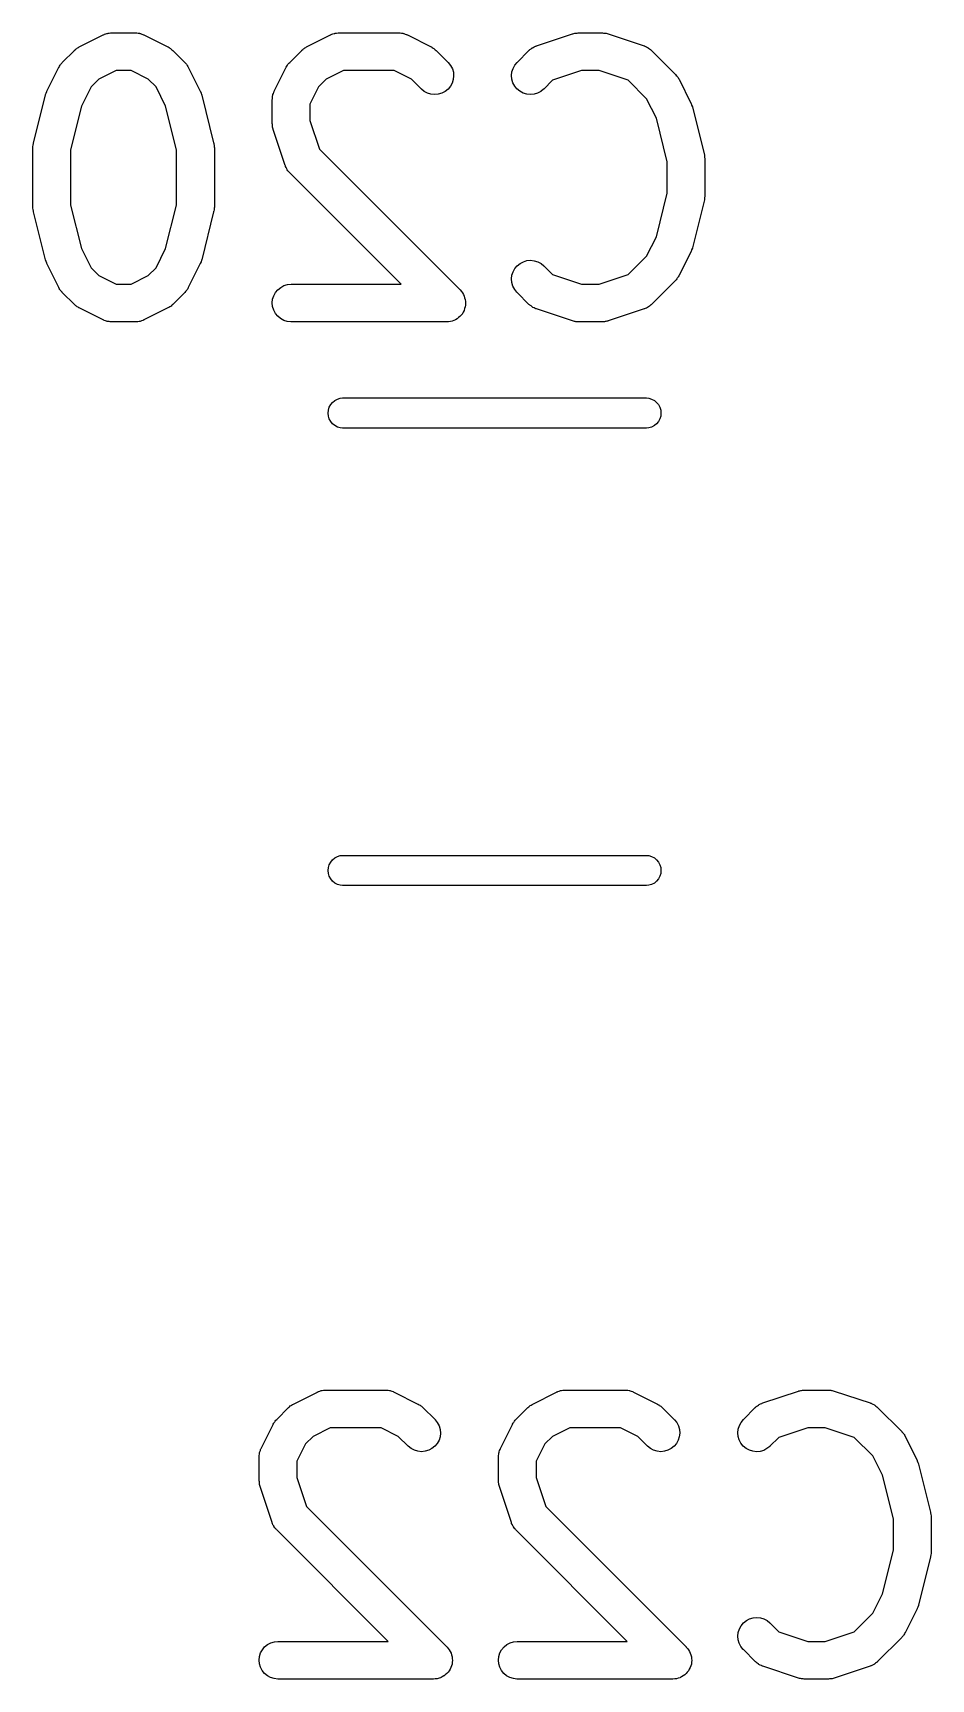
# Model space of a CAD drawing. Extents: x 60.5 to 144.3, y -114.9 to -60.3.
# Drawn here: x 126.66 to 130.24, y -86.33 to -79.78 of the extents above; entities that cross this region are included whole.
import ezdxf

# ---------------------------------------------------------------- set-up
doc = ezdxf.new("R2010")
doc.units = 0
doc.header["$MEASUREMENT"] = 0
doc.layers.add('BLACK', color=7, linetype='CONTINUOUS')

msp = doc.modelspace()

# ---------------------------------------------------------------- linework, layer by layer
at = {"layer": 'BLACK', "linetype": 'CONTINUOUS'}
for p, q in [((126.96, -79.7794), (126.962, -79.7788)), ((126.962, -79.7788), (126.967, -79.7783)), ((126.967, -79.7783), (126.972, -79.7775)), ((126.972, -79.7775), (126.974, -79.7776)), ((126.974, -79.7776), (126.976, -79.7774)), ((126.976, -79.7774), (127.071, -79.7774)), ((127.071, -79.7774), (127.072, -79.7774)), ((127.072, -79.7774), (127.075, -79.7776)), ((127.075, -79.7776), (127.077, -79.7776)), ((127.077, -79.7776), (127.082, -79.7784)), ((127.082, -79.7784), (127.087, -79.779)), ((127.864, -79.7794), (127.866, -79.7788)), ((127.866, -79.7788), (127.871, -79.7783)), ((127.871, -79.7783), (127.877, -79.7775)), ((127.877, -79.7775), (127.879, -79.7776)), ((127.879, -79.7776), (127.881, -79.7774)), ((127.881, -79.7774), (128.119, -79.7774)), ((128.119, -79.7774), (128.12, -79.7774)), ((128.12, -79.7774), (128.122, -79.7776)), ((128.122, -79.7776), (128.124, -79.7776)), ((128.124, -79.7776), (128.13, -79.7784)), ((128.13, -79.7784), (128.135, -79.779)), ((128.815, -79.78), (128.819, -79.7788)), ((128.819, -79.7788), (128.822, -79.7785)), ((128.822, -79.7785), (128.825, -79.7779)), ((128.825, -79.7779), (128.829, -79.7778)), ((128.829, -79.7778), (128.833, -79.7774)), ((128.833, -79.7774), (128.929, -79.7774)), ((128.929, -79.7774), (128.93, -79.7774)), ((128.93, -79.7774), (128.934, -79.7779)), ((128.934, -79.7779), (128.938, -79.778)), ((128.938, -79.778), (128.941, -79.7787)), ((128.941, -79.7787), (128.944, -79.779)), ((126.829, -79.8462), (126.832, -79.8436)), ((126.832, -79.8436), (126.835, -79.8407)), ((126.835, -79.8407), (126.838, -79.839)), ((126.838, -79.839), (126.84, -79.8371)), ((126.84, -79.8371), (126.844, -79.8352)), ((126.844, -79.8352), (126.847, -79.8329)), ((126.847, -79.8329), (126.943, -79.7853)), ((126.943, -79.7853), (126.944, -79.7848)), ((126.944, -79.7848), (126.946, -79.7841)), ((126.946, -79.7841), (126.948, -79.783)), ((126.948, -79.783), (126.953, -79.7816)), ((126.953, -79.7816), (126.957, -79.7798)), ((126.957, -79.7798), (126.96, -79.7794)), ((127.087, -79.779), (127.089, -79.7797)), ((127.089, -79.7797), (127.091, -79.7801)), ((127.091, -79.7801), (127.096, -79.7819)), ((127.096, -79.7819), (127.101, -79.7834)), ((127.101, -79.7834), (127.103, -79.7845)), ((127.103, -79.7845), (127.105, -79.7853)), ((127.105, -79.7853), (127.2, -79.8329)), ((127.2, -79.8329), (127.201, -79.8334)), ((127.201, -79.8334), (127.205, -79.8357)), ((127.205, -79.8357), (127.208, -79.8377)), ((127.208, -79.8377), (127.211, -79.8397)), ((127.211, -79.8397), (127.213, -79.8414)), ((127.213, -79.8414), (127.216, -79.8443)), ((127.216, -79.8443), (127.22, -79.847)), ((127.733, -79.8462), (127.737, -79.8436)), ((127.737, -79.8436), (127.74, -79.8407)), ((127.74, -79.8407), (127.742, -79.839)), ((127.742, -79.839), (127.745, -79.8371)), ((127.745, -79.8371), (127.749, -79.8352)), ((127.749, -79.8352), (127.752, -79.8329)), ((127.752, -79.8329), (127.847, -79.7853)), ((127.847, -79.7853), (127.848, -79.7848)), ((127.848, -79.7848), (127.85, -79.7841)), ((127.85, -79.7841), (127.852, -79.783)), ((127.852, -79.783), (127.857, -79.7816)), ((127.857, -79.7816), (127.862, -79.7798)), ((127.862, -79.7798), (127.864, -79.7794)), ((128.135, -79.779), (128.137, -79.7797)), ((128.137, -79.7797), (128.139, -79.7801)), ((128.139, -79.7801), (128.144, -79.7819)), ((128.144, -79.7819), (128.149, -79.7834)), ((128.149, -79.7834), (128.151, -79.7845)), ((128.151, -79.7845), (128.153, -79.7853)), ((128.153, -79.7853), (128.248, -79.8329)), ((128.248, -79.8329), (128.249, -79.8334)), ((128.249, -79.8334), (128.252, -79.8357)), ((128.252, -79.8357), (128.256, -79.8377)), ((128.256, -79.8377), (128.258, -79.8397)), ((128.258, -79.8397), (128.261, -79.8414)), ((128.261, -79.8414), (128.264, -79.8443)), ((128.264, -79.8443), (128.267, -79.847)), ((128.64, -79.8449), (128.641, -79.8433)), ((128.641, -79.8433), (128.646, -79.8403)), ((128.646, -79.8403), (128.65, -79.8371)), ((128.65, -79.8371), (128.652, -79.8361)), ((128.652, -79.8361), (128.653, -79.8348)), ((128.653, -79.8348), (128.658, -79.8327)), ((128.658, -79.8327), (128.663, -79.8304)), ((128.663, -79.8304), (128.665, -79.8297)), ((128.665, -79.8297), (128.667, -79.8288)), ((128.667, -79.8288), (128.81, -79.7812)), ((128.81, -79.7812), (128.811, -79.7809)), ((128.811, -79.7809), (128.815, -79.78)), ((128.944, -79.779), (128.948, -79.7803)), ((128.948, -79.7803), (128.952, -79.7812)), ((128.952, -79.7812), (129.095, -79.8288)), ((129.095, -79.8288), (129.096, -79.8292)), ((129.096, -79.8292), (129.098, -79.8301)), ((129.098, -79.8301), (129.1, -79.8308)), ((129.1, -79.8308), (129.105, -79.8332)), ((129.105, -79.8332), (129.109, -79.8353)), ((129.109, -79.8353), (129.111, -79.8366)), ((129.111, -79.8366), (129.113, -79.8377)), ((129.113, -79.8377), (129.117, -79.8409)), ((129.117, -79.8409), (129.121, -79.8439)), ((129.121, -79.8439), (129.123, -79.8456)), ((126.767, -79.9131), (126.769, -79.9096)), ((126.769, -79.9096), (126.771, -79.9059)), ((126.771, -79.9059), (126.773, -79.9035)), ((126.773, -79.9035), (126.775, -79.9009)), ((126.775, -79.9009), (126.778, -79.8978)), ((126.778, -79.8978), (126.78, -79.8946)), ((126.78, -79.8946), (126.828, -79.847)), ((126.828, -79.847), (126.829, -79.8462)), ((127.22, -79.847), (127.267, -79.8946)), ((127.267, -79.8946), (127.268, -79.8953)), ((127.268, -79.8953), (127.271, -79.8986)), ((127.271, -79.8986), (127.274, -79.9017)), ((127.274, -79.9017), (127.275, -79.9043)), ((127.275, -79.9043), (127.277, -79.9068)), ((127.277, -79.9068), (127.279, -79.9105)), ((127.671, -79.9131), (127.674, -79.9096)), ((127.674, -79.9096), (127.676, -79.9059)), ((127.676, -79.9059), (127.678, -79.9035)), ((127.678, -79.9035), (127.679, -79.9009)), ((127.679, -79.9009), (127.682, -79.8978)), ((127.682, -79.8978), (127.685, -79.8946)), ((127.685, -79.8946), (127.733, -79.847)), ((127.733, -79.847), (127.733, -79.8462)), ((128.267, -79.847), (128.315, -79.8946)), ((128.315, -79.8946), (128.316, -79.8953)), ((128.316, -79.8953), (128.325, -79.9068)), ((128.325, -79.9068), (128.332, -79.9198)), ((128.574, -79.9188), (128.581, -79.9059)), ((128.581, -79.9059), (128.59, -79.8946)), ((128.59, -79.8946), (128.637, -79.847)), ((128.637, -79.847), (128.638, -79.8462)), ((128.638, -79.8462), (128.64, -79.8449)), ((129.123, -79.8456), (129.124, -79.847)), ((129.124, -79.847), (129.22, -79.9422)), ((126.719, -80.0093), (126.766, -79.9141)), ((126.766, -79.9141), (126.767, -79.9131)), ((126.925, -79.9616), (126.895, -79.992)), ((126.994, -79.9274), (126.925, -79.9616)), ((127.054, -79.9274), (126.994, -79.9274)), ((127.122, -79.9616), (127.054, -79.9274)), ((127.153, -79.992), (127.122, -79.9616)), ((127.279, -79.9105), (127.281, -79.9141)), ((127.281, -79.9141), (127.329, -80.0093)), ((127.623, -80.0093), (127.671, -79.9141)), ((127.671, -79.9141), (127.671, -79.9131)), ((127.83, -79.9616), (127.8, -79.992)), ((127.899, -79.9274), (127.83, -79.9616)), ((128.101, -79.9274), (127.899, -79.9274)), ((128.17, -79.9616), (128.101, -79.9274)), ((128.209, -80.0007), (128.17, -79.9616)), ((128.335, -79.963), (128.331, -79.9769)), ((128.332, -79.9198), (128.336, -79.9338)), ((128.337, -79.9484), (128.335, -79.963)), ((128.336, -79.9338), (128.337, -79.9484)), ((128.568, -79.9474), (128.569, -79.9328)), ((128.569, -79.9619), (128.568, -79.9474)), ((128.569, -79.9328), (128.574, -79.9188)), ((128.573, -79.976), (128.569, -79.9619)), ((128.731, -79.9656), (128.696, -80.0007)), ((128.846, -79.9274), (128.731, -79.9656)), ((128.916, -79.9274), (128.846, -79.9274)), ((129.031, -79.9656), (128.916, -79.9274)), ((129.105, -80.0397), (129.031, -79.9656)), ((129.22, -79.9422), (129.22, -79.9429)), ((129.22, -79.9429), (129.223, -79.9462)), ((129.223, -79.9462), (129.226, -79.9493)), ((129.226, -79.9493), (129.228, -79.952)), ((129.228, -79.952), (129.23, -79.9544)), ((129.23, -79.9544), (129.232, -79.9581)), ((129.232, -79.9581), (129.234, -79.9617)), ((129.234, -79.9617), (129.281, -80.0569)), ((126.665, -80.2151), (126.713, -80.0247)), ((126.713, -80.023), (126.716, -80.0165)), ((126.713, -80.0233), (126.713, -80.023)), ((126.713, -80.0237), (126.713, -80.0233)), ((126.713, -80.0247), (126.713, -80.0237)), ((126.716, -80.0165), (126.718, -80.0099)), ((126.718, -80.0099), (126.719, -80.0096)), ((126.719, -80.0096), (126.719, -80.0093)), ((126.895, -79.992), (126.856, -80.069)), ((127.191, -80.069), (127.153, -79.992)), ((127.329, -80.0093), (127.329, -80.0103)), ((127.329, -80.0103), (127.33, -80.0106)), ((127.33, -80.0106), (127.33, -80.0109)), ((127.33, -80.0109), (127.332, -80.0175)), ((127.332, -80.0175), (127.334, -80.024)), ((127.334, -80.024), (127.335, -80.0243)), ((127.335, -80.0243), (127.335, -80.0247)), ((127.335, -80.0247), (127.382, -80.2151)), ((127.615, -80.0418), (127.616, -80.0396)), ((127.616, -80.0374), (127.617, -80.0324)), ((127.616, -80.0396), (127.616, -80.0374)), ((127.617, -80.0273), (127.618, -80.0252)), ((127.617, -80.0324), (127.617, -80.0273)), ((127.618, -80.023), (127.62, -80.0182)), ((127.618, -80.0252), (127.618, -80.023)), ((127.62, -80.0182), (127.622, -80.0133)), ((127.622, -80.0133), (127.623, -80.0114)), ((127.623, -80.0114), (127.623, -80.0093)), ((127.8, -79.992), (127.765, -80.0606)), ((128.22, -80.0099), (128.209, -80.0007)), ((128.233, -80.0169), (128.22, -80.0099)), ((128.247, -80.0211), (128.233, -80.0169)), ((128.262, -80.0226), (128.247, -80.0211)), ((128.276, -80.0212), (128.262, -80.0226)), ((128.29, -80.0171), (128.276, -80.0212)), ((128.303, -80.0102), (128.29, -80.0171)), ((128.315, -80.001), (128.303, -80.0102)), ((128.324, -79.9898), (128.315, -80.001)), ((128.331, -79.9769), (128.324, -79.9898)), ((128.58, -79.9889), (128.573, -79.976)), ((128.589, -80.0003), (128.58, -79.9889)), ((128.601, -80.0097), (128.589, -80.0003)), ((128.614, -80.0167), (128.601, -80.0097)), ((128.628, -80.021), (128.614, -80.0167)), ((128.642, -80.0226), (128.628, -80.021)), ((128.657, -80.0213), (128.642, -80.0226)), ((128.671, -80.0173), (128.657, -80.0213)), ((128.684, -80.0105), (128.671, -80.0173)), ((128.695, -80.0014), (128.684, -80.0105)), ((128.696, -80.0007), (128.695, -80.0014)), ((129.144, -80.1167), (129.105, -80.0397)), ((126.856, -80.069), (126.813, -80.2426)), ((127.235, -80.2426), (127.191, -80.069)), ((127.615, -80.0429), (127.615, -80.0418)), ((127.615, -80.1381), (127.615, -80.0429)), ((127.765, -80.0606), (127.765, -80.1259)), ((129.281, -80.0569), (129.282, -80.0579)), ((129.282, -80.0579), (129.282, -80.0582)), ((129.282, -80.0582), (129.282, -80.0585)), ((129.282, -80.0585), (129.284, -80.0651)), ((129.284, -80.0651), (129.287, -80.0716)), ((129.287, -80.0716), (129.287, -80.072)), ((129.287, -80.072), (129.287, -80.0723)), ((129.287, -80.0723), (129.335, -80.2628)), ((127.616, -80.1423), (127.615, -80.1381)), ((127.616, -80.1465), (127.616, -80.1423)), ((127.617, -80.1495), (127.616, -80.1465)), ((127.617, -80.1527), (127.617, -80.1495)), ((127.618, -80.1567), (127.617, -80.1527)), ((127.619, -80.1608), (127.618, -80.1567)), ((127.619, -80.1618), (127.619, -80.1608)), ((127.667, -80.3047), (127.619, -80.1618)), ((127.765, -80.1259), (127.804, -80.2404)), ((129.187, -80.2902), (129.144, -80.1167)), ((126.663, -80.2296), (126.664, -80.2237)), ((126.663, -80.231), (126.663, -80.2296)), ((126.663, -80.2323), (126.663, -80.231)), ((126.663, -80.2333), (126.663, -80.2323)), ((126.663, -80.4714), (126.663, -80.2333)), ((126.664, -80.2237), (126.665, -80.2177)), ((126.665, -80.2165), (126.665, -80.2151)), ((126.665, -80.2177), (126.665, -80.2165)), ((127.382, -80.2151), (127.383, -80.2162)), ((127.383, -80.2162), (127.383, -80.2175)), ((127.383, -80.2175), (127.383, -80.2188)), ((127.383, -80.2188), (127.384, -80.2247)), ((127.384, -80.2247), (127.384, -80.2307)), ((127.384, -80.2307), (127.384, -80.232)), ((127.384, -80.232), (127.385, -80.2333)), ((127.385, -80.2333), (127.385, -80.4714)), ((126.813, -80.2426), (126.813, -80.4622)), ((127.235, -80.4622), (127.235, -80.2426)), ((127.804, -80.2404), (128.363, -80.7993)), ((129.187, -80.4146), (129.187, -80.2902)), ((129.335, -80.2628), (129.335, -80.2638)), ((129.335, -80.2638), (129.335, -80.2651)), ((129.335, -80.2651), (129.335, -80.2664)), ((129.335, -80.2664), (129.336, -80.2724)), ((129.336, -80.2724), (129.337, -80.2783)), ((129.337, -80.2783), (129.337, -80.2796)), ((129.337, -80.2796), (129.337, -80.281)), ((129.337, -80.281), (129.337, -80.4238)), ((127.668, -80.3067), (127.667, -80.3047)), ((127.668, -80.3088), (127.668, -80.3067)), ((127.671, -80.3134), (127.668, -80.3088)), ((127.673, -80.318), (127.671, -80.3134)), ((127.674, -80.3198), (127.673, -80.318)), ((127.675, -80.3218), (127.674, -80.3198)), ((127.678, -80.3258), (127.675, -80.3218)), ((127.681, -80.33), (127.678, -80.3258)), ((127.683, -80.3315), (127.681, -80.33)), ((127.684, -80.3332), (127.683, -80.3315)), ((127.685, -80.334), (127.684, -80.3332)), ((128.128, -80.7774), (127.685, -80.334)), ((129.144, -80.5881), (129.187, -80.4146)), ((129.336, -80.4335), (129.335, -80.4394)), ((129.337, -80.4275), (129.336, -80.4335)), ((129.337, -80.4238), (129.337, -80.4249)), ((129.337, -80.4249), (129.337, -80.4262)), ((129.337, -80.4262), (129.337, -80.4275)), ((126.663, -80.4728), (126.663, -80.4714)), ((126.663, -80.4741), (126.663, -80.4728)), ((126.664, -80.48), (126.663, -80.4741)), ((126.665, -80.486), (126.664, -80.48)), ((126.665, -80.4873), (126.665, -80.486)), ((126.665, -80.4886), (126.665, -80.4873)), ((126.665, -80.4896), (126.665, -80.4886)), ((126.713, -80.6801), (126.665, -80.4896)), ((126.813, -80.4622), (126.856, -80.6357)), ((127.191, -80.6357), (127.235, -80.4622)), ((127.382, -80.4896), (127.335, -80.6801)), ((127.383, -80.487), (127.382, -80.4883)), ((127.382, -80.4883), (127.382, -80.4896)), ((127.384, -80.4811), (127.383, -80.487)), ((127.385, -80.4725), (127.384, -80.4738)), ((127.384, -80.4738), (127.384, -80.4751)), ((127.384, -80.4751), (127.384, -80.4811)), ((127.385, -80.4714), (127.385, -80.4725)), ((129.335, -80.442), (129.287, -80.6325)), ((129.335, -80.4394), (129.335, -80.4407)), ((129.335, -80.4407), (129.335, -80.442)), ((129.105, -80.6651), (129.144, -80.5881)), ((126.713, -80.6804), (126.713, -80.6801)), ((126.713, -80.6808), (126.713, -80.6804)), ((126.716, -80.6873), (126.713, -80.6808)), ((126.718, -80.6939), (126.716, -80.6873)), ((126.718, -80.6942), (126.718, -80.6939)), ((126.718, -80.6945), (126.718, -80.6942)), ((126.719, -80.6954), (126.718, -80.6945)), ((126.766, -80.7907), (126.719, -80.6954)), ((126.856, -80.6357), (126.895, -80.7127)), ((127.153, -80.7127), (127.191, -80.6357)), ((127.329, -80.6954), (127.281, -80.7907)), ((127.332, -80.6883), (127.329, -80.6948)), ((127.329, -80.6948), (127.329, -80.6951)), ((127.329, -80.6951), (127.329, -80.6954)), ((127.334, -80.6818), (127.332, -80.6883)), ((127.335, -80.6801), (127.334, -80.6811)), ((127.334, -80.6811), (127.334, -80.6814)), ((127.334, -80.6814), (127.334, -80.6818)), ((128.59, -80.7037), (128.602, -80.6945)), ((128.602, -80.6945), (128.615, -80.6877)), ((128.615, -80.6877), (128.629, -80.6835)), ((128.629, -80.6835), (128.643, -80.6821)), ((128.643, -80.6821), (128.658, -80.6836)), ((128.658, -80.6836), (128.672, -80.6879)), ((128.672, -80.6879), (128.685, -80.6948)), ((128.685, -80.6948), (128.696, -80.7041)), ((129.031, -80.7392), (129.105, -80.6651)), ((129.281, -80.6478), (129.234, -80.7431)), ((129.282, -80.6472), (129.281, -80.6475)), ((129.281, -80.6475), (129.281, -80.6478)), ((129.284, -80.6407), (129.282, -80.6472)), ((129.287, -80.6342), (129.284, -80.6407)), ((129.287, -80.6325), (129.287, -80.6335)), ((129.287, -80.6335), (129.287, -80.6338)), ((129.287, -80.6338), (129.287, -80.6342)), ((126.895, -80.7127), (126.925, -80.7431)), ((126.925, -80.7431), (126.994, -80.7774)), ((127.054, -80.7774), (127.122, -80.7431)), ((127.122, -80.7431), (127.153, -80.7127)), ((128.568, -80.7564), (128.569, -80.7418)), ((128.569, -80.7709), (128.568, -80.7564)), ((128.569, -80.7418), (128.574, -80.7278)), ((128.574, -80.7278), (128.581, -80.715)), ((128.581, -80.715), (128.59, -80.7037)), ((128.696, -80.7041), (128.731, -80.7392)), ((128.731, -80.7392), (128.846, -80.7774)), ((128.916, -80.7774), (129.031, -80.7392)), ((129.222, -80.7593), (129.22, -80.7626)), ((129.225, -80.7563), (129.222, -80.7593)), ((129.227, -80.7537), (129.225, -80.7563)), ((129.229, -80.7512), (129.227, -80.7537)), ((129.231, -80.7475), (129.229, -80.7512)), ((129.233, -80.744), (129.231, -80.7475)), ((129.234, -80.7431), (129.233, -80.744)), ((126.768, -80.7943), (126.766, -80.7907)), ((126.77, -80.798), (126.768, -80.7943)), ((126.772, -80.8004), (126.77, -80.798)), ((126.774, -80.8031), (126.772, -80.8004)), ((126.777, -80.8061), (126.774, -80.8031)), ((126.78, -80.8094), (126.777, -80.8061)), ((126.78, -80.8102), (126.78, -80.8094)), ((126.828, -80.8578), (126.78, -80.8102)), ((126.994, -80.7774), (127.054, -80.7774)), ((127.267, -80.8102), (127.22, -80.8578)), ((127.27, -80.8069), (127.267, -80.8102)), ((127.273, -80.8039), (127.27, -80.8069)), ((127.275, -80.8013), (127.273, -80.8039)), ((127.277, -80.7989), (127.275, -80.8013)), ((127.279, -80.7952), (127.277, -80.7989)), ((127.281, -80.7916), (127.279, -80.7952)), ((127.281, -80.7907), (127.281, -80.7916)), ((127.617, -80.8373), (127.621, -80.8233)), ((127.621, -80.8233), (127.628, -80.8104)), ((127.628, -80.8104), (127.638, -80.7992)), ((127.638, -80.7992), (127.649, -80.7899)), ((127.649, -80.7899), (127.662, -80.783)), ((127.662, -80.783), (127.676, -80.7788)), ((127.676, -80.7788), (127.69, -80.7774)), ((127.69, -80.7774), (128.128, -80.7774)), ((128.363, -80.7993), (128.363, -80.7999)), ((128.363, -80.7999), (128.363, -80.7999)), ((128.363, -80.7999), (128.363, -80.7999)), ((128.363, -80.7999), (128.363, -80.8001)), ((128.363, -80.8001), (128.368, -80.8058)), ((128.368, -80.8058), (128.372, -80.8113)), ((128.372, -80.8113), (128.372, -80.8114)), ((128.372, -80.8114), (128.372, -80.8115)), ((128.372, -80.8115), (128.376, -80.8179)), ((128.376, -80.8179), (128.379, -80.8243)), ((128.379, -80.8243), (128.379, -80.8244)), ((128.379, -80.8244), (128.379, -80.8245)), ((128.379, -80.8245), (128.381, -80.8314)), ((128.573, -80.785), (128.569, -80.7709)), ((128.58, -80.798), (128.573, -80.785)), ((128.589, -80.8094), (128.58, -80.798)), ((128.59, -80.8102), (128.589, -80.8094)), ((128.637, -80.8578), (128.59, -80.8102)), ((128.846, -80.7774), (128.916, -80.7774)), ((129.22, -80.7626), (129.124, -80.8578)), ((126.831, -80.8605), (126.828, -80.8578)), ((126.834, -80.8634), (126.831, -80.8605)), ((126.837, -80.8651), (126.834, -80.8634)), ((126.839, -80.8671), (126.837, -80.8651)), ((126.843, -80.8691), (126.839, -80.8671)), ((126.846, -80.8714), (126.843, -80.8691)), ((126.847, -80.8718), (126.846, -80.8714)), ((126.943, -80.9195), (126.847, -80.8718)), ((127.2, -80.8718), (127.105, -80.9195)), ((127.204, -80.8696), (127.2, -80.8718)), ((127.208, -80.8677), (127.204, -80.8696)), ((127.21, -80.8657), (127.208, -80.8677)), ((127.213, -80.8641), (127.21, -80.8657)), ((127.216, -80.8612), (127.213, -80.8641)), ((127.219, -80.8585), (127.216, -80.8612)), ((127.22, -80.8578), (127.219, -80.8585)), ((127.615, -80.8519), (127.617, -80.8373)), ((127.617, -80.8664), (127.615, -80.8519)), ((127.621, -80.8805), (127.617, -80.8664)), ((127.628, -80.8934), (127.621, -80.8805)), ((128.375, -80.888), (128.372, -80.8943)), ((128.379, -80.8817), (128.375, -80.888)), ((128.381, -80.8744), (128.379, -80.8814)), ((128.379, -80.8814), (128.379, -80.8816)), ((128.379, -80.8816), (128.379, -80.8817)), ((128.381, -80.8314), (128.383, -80.8383)), ((128.383, -80.8677), (128.381, -80.8744)), ((128.383, -80.8383), (128.383, -80.8385)), ((128.383, -80.8385), (128.383, -80.8386)), ((128.383, -80.8386), (128.384, -80.8459)), ((128.384, -80.8602), (128.383, -80.8675)), ((128.383, -80.8675), (128.383, -80.8676)), ((128.383, -80.8676), (128.383, -80.8677)), ((128.384, -80.8459), (128.385, -80.8529)), ((128.385, -80.8532), (128.384, -80.8602)), ((128.385, -80.8529), (128.385, -80.853)), ((128.385, -80.853), (128.385, -80.8532)), ((128.639, -80.8592), (128.637, -80.8578)), ((128.641, -80.8608), (128.639, -80.8592)), ((128.645, -80.8638), (128.641, -80.8608)), ((128.649, -80.8671), (128.645, -80.8638)), ((128.651, -80.8681), (128.649, -80.8671)), ((128.652, -80.8694), (128.651, -80.8681)), ((128.657, -80.8716), (128.652, -80.8694)), ((128.662, -80.874), (128.657, -80.8716)), ((128.664, -80.8746), (128.662, -80.874)), ((128.666, -80.8756), (128.664, -80.8746)), ((128.667, -80.8759), (128.666, -80.8756)), ((128.81, -80.9235), (128.667, -80.8759)), ((129.095, -80.8759), (128.952, -80.9235)), ((129.097, -80.875), (129.095, -80.8759)), ((129.099, -80.8744), (129.097, -80.875)), ((129.104, -80.872), (129.099, -80.8744)), ((129.109, -80.87), (129.104, -80.872)), ((129.11, -80.8687), (129.109, -80.87)), ((129.112, -80.8677), (129.11, -80.8687)), ((129.116, -80.8645), (129.112, -80.8677)), ((129.12, -80.8615), (129.116, -80.8645)), ((129.122, -80.8599), (129.12, -80.8615)), ((129.124, -80.8585), (129.122, -80.8599)), ((129.124, -80.8578), (129.124, -80.8585)), ((126.945, -80.9203), (126.943, -80.9195)), ((126.947, -80.9213), (126.945, -80.9203)), ((126.952, -80.9229), (126.947, -80.9213)), ((126.956, -80.9247), (126.952, -80.9229)), ((126.958, -80.9251), (126.956, -80.9247)), ((126.961, -80.9257), (126.958, -80.9251)), ((126.966, -80.9263), (126.961, -80.9257)), ((126.971, -80.9272), (126.966, -80.9263)), ((126.973, -80.9271), (126.971, -80.9272)), ((126.975, -80.9274), (126.973, -80.9271)), ((126.976, -80.9274), (126.975, -80.9274)), ((127.071, -80.9274), (126.976, -80.9274)), ((127.074, -80.9272), (127.071, -80.9274)), ((127.076, -80.9273), (127.074, -80.9272)), ((127.081, -80.9265), (127.076, -80.9273)), ((127.086, -80.926), (127.081, -80.9265)), ((127.088, -80.9253), (127.086, -80.926)), ((127.09, -80.925), (127.088, -80.9253)), ((127.095, -80.9232), (127.09, -80.925)), ((127.1, -80.9217), (127.095, -80.9232)), ((127.102, -80.9207), (127.1, -80.9217)), ((127.104, -80.9199), (127.102, -80.9207)), ((127.105, -80.9195), (127.104, -80.9199)), ((127.637, -80.9049), (127.628, -80.8934)), ((127.648, -80.9143), (127.637, -80.9049)), ((127.661, -80.9213), (127.648, -80.9143)), ((127.675, -80.9257), (127.661, -80.9213)), ((127.689, -80.9274), (127.675, -80.9257)), ((127.69, -80.9274), (127.689, -80.9274)), ((128.31, -80.9274), (127.69, -80.9274)), ((128.317, -80.9267), (128.31, -80.9274)), ((128.324, -80.926), (128.317, -80.9267)), ((128.331, -80.9239), (128.324, -80.926)), ((128.324, -80.926), (128.324, -80.926)), ((128.324, -80.926), (128.324, -80.926)), ((128.338, -80.9218), (128.331, -80.9239)), ((128.344, -80.9184), (128.338, -80.9217)), ((128.338, -80.9217), (128.338, -80.9218)), ((128.338, -80.9218), (128.338, -80.9218)), ((128.351, -80.915), (128.344, -80.9184)), ((128.357, -80.9102), (128.351, -80.9148)), ((128.351, -80.9148), (128.351, -80.9149)), ((128.351, -80.9149), (128.351, -80.915)), ((128.362, -80.9058), (128.357, -80.9102)), ((128.367, -80.9), (128.362, -80.9056)), ((128.362, -80.9056), (128.362, -80.9057)), ((128.362, -80.9057), (128.362, -80.9058)), ((128.372, -80.8945), (128.367, -80.9)), ((128.372, -80.8943), (128.372, -80.8944)), ((128.372, -80.8944), (128.372, -80.8945)), ((128.814, -80.9245), (128.81, -80.9235)), ((128.818, -80.9257), (128.814, -80.9245)), ((128.821, -80.9261), (128.818, -80.9257)), ((128.824, -80.9268), (128.821, -80.9261)), ((128.828, -80.9269), (128.824, -80.9268)), ((128.832, -80.9274), (128.828, -80.9269)), ((128.833, -80.9274), (128.832, -80.9274)), ((128.929, -80.9274), (128.833, -80.9274)), ((128.933, -80.927), (128.929, -80.9274)), ((128.937, -80.9269), (128.933, -80.927)), ((128.94, -80.9263), (128.937, -80.9269)), ((128.943, -80.926), (128.94, -80.9263)), ((128.947, -80.9247), (128.943, -80.926)), ((128.951, -80.9239), (128.947, -80.9247)), ((128.952, -80.9235), (128.951, -80.9239)), ((127.838, -81.29), (127.839, -81.2782)), ((127.839, -81.2782), (127.842, -81.2669)), ((127.842, -81.2669), (127.848, -81.2565)), ((127.848, -81.2565), (127.855, -81.2474)), ((127.855, -81.2474), (127.864, -81.2399)), ((127.864, -81.2399), (127.875, -81.2343)), ((127.875, -81.2343), (127.886, -81.2309)), ((127.886, -81.2309), (127.895, -81.23)), ((127.895, -81.23), (129.105, -81.23)), ((129.105, -81.23), (129.114, -81.2309)), ((129.114, -81.2309), (129.125, -81.2343)), ((129.125, -81.2343), (129.136, -81.2399)), ((129.136, -81.2399), (129.145, -81.2474)), ((129.145, -81.2474), (129.152, -81.2565)), ((129.152, -81.2565), (129.158, -81.2669)), ((129.158, -81.2669), (129.161, -81.2782)), ((129.161, -81.2782), (129.162, -81.29)), ((127.839, -81.3018), (127.838, -81.29)), ((127.842, -81.3131), (127.839, -81.3018)), ((127.848, -81.3235), (127.842, -81.3131)), ((127.855, -81.3326), (127.848, -81.3235)), ((127.864, -81.3401), (127.855, -81.3326)), ((127.875, -81.3457), (127.864, -81.3401)), ((127.886, -81.3491), (127.875, -81.3457)), ((127.895, -81.35), (127.886, -81.3491)), ((129.105, -81.35), (127.895, -81.35)), ((129.114, -81.3491), (129.105, -81.35)), ((129.125, -81.3457), (129.114, -81.3491)), ((129.136, -81.3401), (129.125, -81.3457)), ((129.145, -81.3326), (129.136, -81.3401)), ((129.152, -81.3235), (129.145, -81.3326)), ((129.158, -81.3131), (129.152, -81.3235)), ((129.161, -81.3018), (129.158, -81.3131)), ((129.162, -81.29), (129.161, -81.3018)), ((127.875, -83.0543), (127.886, -83.0509)), ((127.886, -83.0509), (127.895, -83.05)), ((127.895, -83.05), (129.105, -83.05)), ((129.105, -83.05), (129.114, -83.0509)), ((129.114, -83.0509), (129.125, -83.0543)), ((127.838, -83.11), (127.839, -83.0982)), ((127.839, -83.1218), (127.838, -83.11)), ((127.839, -83.0982), (127.842, -83.0869)), ((127.842, -83.0869), (127.848, -83.0765)), ((127.848, -83.0765), (127.855, -83.0674)), ((127.855, -83.0674), (127.864, -83.0599)), ((127.864, -83.0599), (127.875, -83.0543)), ((129.125, -83.0543), (129.136, -83.0599)), ((129.136, -83.0599), (129.145, -83.0674)), ((129.145, -83.0674), (129.152, -83.0765)), ((129.152, -83.0765), (129.158, -83.0869)), ((129.158, -83.0869), (129.161, -83.0982)), ((129.161, -83.0982), (129.162, -83.11)), ((129.162, -83.11), (129.161, -83.1218)), ((127.842, -83.1331), (127.839, -83.1218)), ((127.848, -83.1435), (127.842, -83.1331)), ((127.855, -83.1526), (127.848, -83.1435)), ((127.864, -83.1601), (127.855, -83.1526)), ((127.875, -83.1657), (127.864, -83.1601)), ((127.886, -83.1691), (127.875, -83.1657)), ((127.895, -83.17), (127.886, -83.1691)), ((129.105, -83.17), (127.895, -83.17)), ((129.114, -83.1691), (129.105, -83.17)), ((129.125, -83.1657), (129.114, -83.1691)), ((129.136, -83.1601), (129.125, -83.1657)), ((129.145, -83.1526), (129.136, -83.1601)), ((129.152, -83.1435), (129.145, -83.1526)), ((129.158, -83.1331), (129.152, -83.1435)), ((129.161, -83.1218), (129.158, -83.1331)), ((127.7, -85.2329), (127.795, -85.1853)), ((127.795, -85.1853), (127.796, -85.1848)), ((127.796, -85.1848), (127.798, -85.1841)), ((127.798, -85.1841), (127.8, -85.183)), ((127.8, -85.183), (127.805, -85.1816)), ((127.805, -85.1816), (127.81, -85.1798)), ((127.81, -85.1798), (127.812, -85.1794)), ((127.812, -85.1794), (127.814, -85.1788)), ((127.814, -85.1788), (127.819, -85.1783)), ((127.819, -85.1783), (127.824, -85.1775)), ((127.824, -85.1775), (127.826, -85.1776)), ((127.826, -85.1776), (127.829, -85.1774)), ((127.829, -85.1774), (128.067, -85.1774)), ((128.067, -85.1774), (128.068, -85.1774)), ((128.068, -85.1774), (128.07, -85.1776)), ((128.07, -85.1776), (128.072, -85.1776)), ((128.072, -85.1776), (128.077, -85.1784)), ((128.077, -85.1784), (128.082, -85.179)), ((128.082, -85.179), (128.084, -85.1797)), ((128.084, -85.1797), (128.087, -85.1801)), ((128.087, -85.1801), (128.091, -85.1819)), ((128.091, -85.1819), (128.096, -85.1834)), ((128.096, -85.1834), (128.098, -85.1845)), ((128.098, -85.1845), (128.1, -85.1853)), ((128.1, -85.1853), (128.195, -85.2329)), ((128.652, -85.2329), (128.747, -85.1853)), ((128.747, -85.1853), (128.748, -85.1848)), ((128.748, -85.1848), (128.75, -85.1841)), ((128.75, -85.1841), (128.752, -85.183)), ((128.752, -85.183), (128.757, -85.1816)), ((128.757, -85.1816), (128.762, -85.1798)), ((128.762, -85.1798), (128.764, -85.1794)), ((128.764, -85.1794), (128.766, -85.1788)), ((128.766, -85.1788), (128.771, -85.1783)), ((128.771, -85.1783), (128.777, -85.1775)), ((128.777, -85.1775), (128.779, -85.1776)), ((128.779, -85.1776), (128.781, -85.1774)), ((128.781, -85.1774), (129.019, -85.1774)), ((129.019, -85.1774), (129.02, -85.1774)), ((129.02, -85.1774), (129.022, -85.1776)), ((129.022, -85.1776), (129.024, -85.1776)), ((129.024, -85.1776), (129.03, -85.1784)), ((129.03, -85.1784), (129.035, -85.179)), ((129.035, -85.179), (129.037, -85.1797)), ((129.037, -85.1797), (129.039, -85.1801)), ((129.039, -85.1801), (129.044, -85.1819)), ((129.044, -85.1819), (129.049, -85.1834)), ((129.049, -85.1834), (129.051, -85.1845)), ((129.051, -85.1845), (129.053, -85.1853)), ((129.053, -85.1853), (129.148, -85.2329)), ((129.567, -85.2288), (129.71, -85.1812)), ((129.71, -85.1812), (129.711, -85.1809)), ((129.711, -85.1809), (129.715, -85.18)), ((129.715, -85.18), (129.719, -85.1788)), ((129.719, -85.1788), (129.722, -85.1785)), ((129.722, -85.1785), (129.725, -85.1779)), ((129.725, -85.1779), (129.729, -85.1778)), ((129.729, -85.1778), (129.733, -85.1774)), ((129.733, -85.1774), (129.829, -85.1774)), ((129.829, -85.1774), (129.83, -85.1774)), ((129.83, -85.1774), (129.834, -85.1779)), ((129.834, -85.1779), (129.838, -85.178)), ((129.838, -85.178), (129.841, -85.1787)), ((129.841, -85.1787), (129.844, -85.179)), ((129.844, -85.179), (129.848, -85.1803)), ((129.848, -85.1803), (129.852, -85.1812)), ((129.852, -85.1812), (129.995, -85.2288)), ((127.633, -85.2946), (127.68, -85.247)), ((127.68, -85.247), (127.681, -85.2462)), ((127.681, -85.2462), (127.684, -85.2436)), ((127.684, -85.2436), (127.687, -85.2407)), ((127.687, -85.2407), (127.69, -85.239)), ((127.69, -85.239), (127.692, -85.2371)), ((127.692, -85.2371), (127.696, -85.2352)), ((127.696, -85.2352), (127.7, -85.2329)), ((128.195, -85.2329), (128.196, -85.2334)), ((128.196, -85.2334), (128.2, -85.2357)), ((128.2, -85.2357), (128.204, -85.2377)), ((128.204, -85.2377), (128.206, -85.2397)), ((128.206, -85.2397), (128.209, -85.2414)), ((128.209, -85.2414), (128.212, -85.2443)), ((128.212, -85.2443), (128.215, -85.247)), ((128.215, -85.247), (128.263, -85.2946)), ((128.585, -85.2946), (128.633, -85.247)), ((128.633, -85.2462), (128.637, -85.2436)), ((128.633, -85.247), (128.633, -85.2462)), ((128.637, -85.2436), (128.64, -85.2407)), ((128.64, -85.2407), (128.642, -85.239)), ((128.642, -85.239), (128.645, -85.2371)), ((128.645, -85.2371), (128.649, -85.2352)), ((128.649, -85.2352), (128.652, -85.2329)), ((129.148, -85.2329), (129.149, -85.2334)), ((129.149, -85.2334), (129.152, -85.2357)), ((129.152, -85.2357), (129.156, -85.2377)), ((129.156, -85.2377), (129.158, -85.2397)), ((129.158, -85.2397), (129.161, -85.2414)), ((129.161, -85.2414), (129.164, -85.2443)), ((129.164, -85.2443), (129.167, -85.247)), ((129.167, -85.247), (129.215, -85.2946)), ((129.49, -85.2946), (129.537, -85.247)), ((129.537, -85.247), (129.538, -85.2462)), ((129.538, -85.2462), (129.54, -85.2449)), ((129.54, -85.2449), (129.541, -85.2433)), ((129.541, -85.2433), (129.546, -85.2403)), ((129.546, -85.2403), (129.55, -85.2371)), ((129.55, -85.2371), (129.552, -85.2361)), ((129.552, -85.2361), (129.553, -85.2348)), ((129.553, -85.2348), (129.558, -85.2327)), ((129.558, -85.2327), (129.563, -85.2304)), ((129.563, -85.2304), (129.565, -85.2297)), ((129.565, -85.2297), (129.567, -85.2288)), ((129.995, -85.2288), (129.996, -85.2292)), ((129.996, -85.2292), (129.998, -85.2301)), ((129.998, -85.2301), (130, -85.2308)), ((130, -85.2308), (130.005, -85.2332)), ((130.005, -85.2332), (130.009, -85.2353)), ((130.009, -85.2353), (130.011, -85.2366)), ((130.011, -85.2366), (130.013, -85.2377)), ((130.013, -85.2377), (130.017, -85.2409)), ((130.017, -85.2409), (130.021, -85.2439)), ((130.021, -85.2439), (130.023, -85.2456)), ((130.023, -85.2456), (130.024, -85.247)), ((130.024, -85.247), (130.12, -85.3422)), ((127.571, -85.4093), (127.619, -85.3141)), ((127.619, -85.3131), (127.621, -85.3096)), ((127.619, -85.3141), (127.619, -85.3131)), ((127.621, -85.3096), (127.623, -85.3059)), ((127.623, -85.3059), (127.625, -85.3035)), ((127.625, -85.3035), (127.627, -85.3009)), ((127.627, -85.3009), (127.63, -85.2978)), ((127.63, -85.2978), (127.633, -85.2946)), ((127.846, -85.3274), (127.778, -85.3616)), ((128.049, -85.3274), (127.846, -85.3274)), ((128.117, -85.3616), (128.049, -85.3274)), ((128.263, -85.2946), (128.263, -85.2953)), ((128.263, -85.2953), (128.272, -85.3068)), ((128.272, -85.3068), (128.279, -85.3198)), ((128.279, -85.3198), (128.283, -85.3338)), ((128.283, -85.3338), (128.285, -85.3484)), ((128.523, -85.4093), (128.571, -85.3141)), ((128.571, -85.3131), (128.574, -85.3096)), ((128.571, -85.3141), (128.571, -85.3131)), ((128.574, -85.3096), (128.576, -85.3059)), ((128.576, -85.3059), (128.578, -85.3035)), ((128.578, -85.3035), (128.579, -85.3009)), ((128.579, -85.3009), (128.582, -85.2978)), ((128.582, -85.2978), (128.585, -85.2946)), ((128.799, -85.3274), (128.73, -85.3616)), ((129.001, -85.3274), (128.799, -85.3274)), ((129.07, -85.3616), (129.001, -85.3274)), ((129.215, -85.2946), (129.216, -85.2953)), ((129.216, -85.2953), (129.225, -85.3068)), ((129.225, -85.3068), (129.232, -85.3198)), ((129.232, -85.3198), (129.236, -85.3338)), ((129.236, -85.3338), (129.237, -85.3484)), ((129.468, -85.3474), (129.469, -85.3328)), ((129.469, -85.3328), (129.474, -85.3188)), ((129.474, -85.3188), (129.481, -85.3059)), ((129.481, -85.3059), (129.49, -85.2946)), ((129.746, -85.3274), (129.631, -85.3656)), ((129.816, -85.3274), (129.746, -85.3274)), ((129.931, -85.3656), (129.816, -85.3274)), ((130.12, -85.3422), (130.12, -85.343)), ((130.12, -85.343), (130.123, -85.3462)), ((130.123, -85.3462), (130.126, -85.3493)), ((127.569, -85.4133), (127.57, -85.4114)), ((127.57, -85.4114), (127.571, -85.4093)), ((127.747, -85.392), (127.713, -85.4606)), ((127.778, -85.3616), (127.747, -85.392)), ((128.156, -85.4007), (128.117, -85.3616)), ((128.168, -85.4099), (128.156, -85.4007)), ((128.181, -85.4169), (128.168, -85.4099)), ((128.251, -85.4102), (128.238, -85.4171)), ((128.262, -85.401), (128.251, -85.4102)), ((128.272, -85.3898), (128.262, -85.401)), ((128.279, -85.3769), (128.272, -85.3898)), ((128.283, -85.363), (128.279, -85.3769)), ((128.285, -85.3484), (128.283, -85.363)), ((128.522, -85.4133), (128.523, -85.4114)), ((128.523, -85.4114), (128.523, -85.4093)), ((128.7, -85.392), (128.665, -85.4606)), ((128.73, -85.3616), (128.7, -85.392)), ((129.109, -85.4007), (129.07, -85.3616)), ((129.12, -85.4099), (129.109, -85.4007)), ((129.133, -85.4169), (129.12, -85.4099)), ((129.203, -85.4102), (129.19, -85.4171)), ((129.215, -85.401), (129.203, -85.4102)), ((129.224, -85.3898), (129.215, -85.401)), ((129.231, -85.3769), (129.224, -85.3898)), ((129.235, -85.363), (129.231, -85.3769)), ((129.237, -85.3484), (129.235, -85.363)), ((129.469, -85.3619), (129.468, -85.3474)), ((129.473, -85.376), (129.469, -85.3619)), ((129.48, -85.3889), (129.473, -85.376)), ((129.489, -85.4003), (129.48, -85.3889)), ((129.501, -85.4097), (129.489, -85.4003)), ((129.514, -85.4167), (129.501, -85.4097)), ((129.584, -85.4105), (129.571, -85.4173)), ((129.595, -85.4014), (129.584, -85.4105)), ((129.596, -85.4007), (129.595, -85.4014)), ((129.631, -85.3656), (129.596, -85.4007)), ((130.005, -85.4397), (129.931, -85.3656)), ((130.126, -85.3493), (130.128, -85.352)), ((130.128, -85.352), (130.13, -85.3544)), ((130.13, -85.3544), (130.132, -85.3581)), ((130.132, -85.3581), (130.134, -85.3617)), ((130.134, -85.3617), (130.181, -85.4569)), ((127.563, -85.4374), (127.564, -85.4324)), ((127.563, -85.4396), (127.563, -85.4374)), ((127.563, -85.4418), (127.563, -85.4396)), ((127.563, -85.4429), (127.563, -85.4418)), ((127.563, -85.5381), (127.563, -85.4429)), ((127.564, -85.4324), (127.565, -85.4273)), ((127.565, -85.4252), (127.566, -85.423)), ((127.565, -85.4273), (127.565, -85.4252)), ((127.566, -85.423), (127.568, -85.4182)), ((127.568, -85.4182), (127.569, -85.4133)), ((127.713, -85.4606), (127.713, -85.5259)), ((128.195, -85.4211), (128.181, -85.4169)), ((128.209, -85.4226), (128.195, -85.4211)), ((128.224, -85.4212), (128.209, -85.4226)), ((128.238, -85.4171), (128.224, -85.4212)), ((128.515, -85.4418), (128.516, -85.4396)), ((128.515, -85.4429), (128.515, -85.4418)), ((128.515, -85.5381), (128.515, -85.4429)), ((128.516, -85.4374), (128.517, -85.4324)), ((128.516, -85.4396), (128.516, -85.4374)), ((128.517, -85.4273), (128.518, -85.4252)), ((128.517, -85.4324), (128.517, -85.4273)), ((128.518, -85.423), (128.52, -85.4182)), ((128.518, -85.4252), (128.518, -85.423)), ((128.52, -85.4182), (128.522, -85.4133)), ((128.665, -85.4606), (128.665, -85.5259)), ((129.147, -85.4211), (129.133, -85.4169)), ((129.162, -85.4226), (129.147, -85.4211)), ((129.176, -85.4212), (129.162, -85.4226)), ((129.19, -85.4171), (129.176, -85.4212)), ((129.528, -85.421), (129.514, -85.4167)), ((129.542, -85.4226), (129.528, -85.421)), ((129.557, -85.4213), (129.542, -85.4226)), ((129.571, -85.4173), (129.557, -85.4213)), ((130.044, -85.5167), (130.005, -85.4397)), ((130.181, -85.4569), (130.182, -85.4579)), ((130.182, -85.4579), (130.182, -85.4582)), ((130.182, -85.4582), (130.182, -85.4585)), ((130.182, -85.4585), (130.184, -85.4651)), ((130.184, -85.4651), (130.187, -85.4716)), ((130.187, -85.4716), (130.187, -85.472)), ((130.187, -85.472), (130.187, -85.4723)), ((130.187, -85.4723), (130.235, -85.6628)), ((127.564, -85.5423), (127.563, -85.5381)), ((127.564, -85.5465), (127.564, -85.5423)), ((127.713, -85.5259), (127.751, -85.6404)), ((128.516, -85.5423), (128.515, -85.5381)), ((128.516, -85.5465), (128.516, -85.5423)), ((128.665, -85.5259), (128.704, -85.6404)), ((130.087, -85.6902), (130.044, -85.5167)), ((127.564, -85.5495), (127.564, -85.5465)), ((127.565, -85.5527), (127.564, -85.5495)), ((127.566, -85.5567), (127.565, -85.5527)), ((127.567, -85.5608), (127.566, -85.5567)), ((127.567, -85.5618), (127.567, -85.5608)), ((127.615, -85.7047), (127.567, -85.5618)), ((128.517, -85.5495), (128.516, -85.5465)), ((128.517, -85.5527), (128.517, -85.5495)), ((128.518, -85.5567), (128.517, -85.5527)), ((128.519, -85.5608), (128.518, -85.5567)), ((128.519, -85.5618), (128.519, -85.5608)), ((128.567, -85.7047), (128.519, -85.5618)), ((127.751, -85.6404), (128.31, -86.1993)), ((128.704, -85.6404), (129.263, -86.1993)), ((130.235, -85.6628), (130.235, -85.6638)), ((130.235, -85.6638), (130.235, -85.6651)), ((130.235, -85.6651), (130.235, -85.6664)), ((130.235, -85.6664), (130.236, -85.6724)), ((130.236, -85.6724), (130.237, -85.6783)), ((127.615, -85.7067), (127.615, -85.7047)), ((127.616, -85.7088), (127.615, -85.7067)), ((127.618, -85.7134), (127.616, -85.7088)), ((127.621, -85.718), (127.618, -85.7134)), ((127.622, -85.7198), (127.621, -85.718)), ((127.623, -85.7218), (127.622, -85.7198)), ((127.626, -85.7258), (127.623, -85.7218)), ((127.629, -85.73), (127.626, -85.7258)), ((127.631, -85.7315), (127.629, -85.73)), ((127.632, -85.7332), (127.631, -85.7315)), ((127.633, -85.734), (127.632, -85.7332)), ((128.076, -86.1774), (127.633, -85.734)), ((128.568, -85.7067), (128.567, -85.7047)), ((128.568, -85.7088), (128.568, -85.7067)), ((128.571, -85.7134), (128.568, -85.7088)), ((128.573, -85.718), (128.571, -85.7134)), ((128.574, -85.7198), (128.573, -85.718)), ((128.575, -85.7218), (128.574, -85.7198)), ((128.578, -85.7258), (128.575, -85.7218)), ((128.581, -85.73), (128.578, -85.7258)), ((128.583, -85.7315), (128.581, -85.73)), ((128.584, -85.7332), (128.583, -85.7315)), ((128.585, -85.734), (128.584, -85.7332)), ((129.028, -86.1774), (128.585, -85.734)), ((130.087, -85.8146), (130.087, -85.6902)), ((130.237, -85.6783), (130.237, -85.6796)), ((130.237, -85.6796), (130.237, -85.681)), ((130.237, -85.681), (130.237, -85.8238)), ((130.044, -85.9881), (130.087, -85.8146)), ((130.235, -85.842), (130.187, -86.0325)), ((130.236, -85.8335), (130.235, -85.8394)), ((130.235, -85.8394), (130.235, -85.8407)), ((130.235, -85.8407), (130.235, -85.842)), ((130.237, -85.8275), (130.236, -85.8335)), ((130.237, -85.8238), (130.237, -85.8249)), ((130.237, -85.8249), (130.237, -85.8262)), ((130.237, -85.8262), (130.237, -85.8275)), ((130.005, -86.0651), (130.044, -85.9881)), ((129.931, -86.1392), (130.005, -86.0651)), ((130.181, -86.0478), (130.134, -86.1431)), ((130.182, -86.0472), (130.181, -86.0475)), ((130.181, -86.0475), (130.181, -86.0478)), ((130.184, -86.0407), (130.182, -86.0472)), ((130.187, -86.0342), (130.184, -86.0407)), ((130.187, -86.0325), (130.187, -86.0335)), ((130.187, -86.0335), (130.187, -86.0338)), ((130.187, -86.0338), (130.187, -86.0342)), ((129.469, -86.1418), (129.474, -86.1278)), ((129.474, -86.1278), (129.481, -86.115)), ((129.481, -86.115), (129.49, -86.1037)), ((129.49, -86.1037), (129.502, -86.0945)), ((129.502, -86.0945), (129.515, -86.0877)), ((129.515, -86.0877), (129.529, -86.0835)), ((129.529, -86.0835), (129.543, -86.0821)), ((129.543, -86.0821), (129.558, -86.0836)), ((129.558, -86.0836), (129.572, -86.0879)), ((129.572, -86.0879), (129.585, -86.0948)), ((129.585, -86.0948), (129.596, -86.1041)), ((129.596, -86.1041), (129.631, -86.1392)), ((127.585, -86.1992), (127.597, -86.1899)), ((127.597, -86.1899), (127.61, -86.183)), ((127.61, -86.183), (127.624, -86.1788)), ((127.624, -86.1788), (127.638, -86.1774)), ((127.638, -86.1774), (128.076, -86.1774)), ((128.538, -86.1992), (128.549, -86.1899)), ((128.549, -86.1899), (128.562, -86.183)), ((128.562, -86.183), (128.576, -86.1788)), ((128.576, -86.1788), (128.59, -86.1774)), ((128.59, -86.1774), (129.028, -86.1774)), ((129.468, -86.1564), (129.469, -86.1418)), ((129.469, -86.1709), (129.468, -86.1564)), ((129.473, -86.185), (129.469, -86.1709)), ((129.48, -86.198), (129.473, -86.185)), ((129.631, -86.1392), (129.746, -86.1774)), ((129.746, -86.1774), (129.816, -86.1774)), ((129.816, -86.1774), (129.931, -86.1392)), ((130.12, -86.1626), (130.024, -86.2578)), ((130.122, -86.1593), (130.12, -86.1626)), ((130.125, -86.1563), (130.122, -86.1593)), ((130.127, -86.1537), (130.125, -86.1563)), ((130.129, -86.1512), (130.127, -86.1537)), ((130.131, -86.1475), (130.129, -86.1512)), ((130.133, -86.144), (130.131, -86.1475)), ((130.134, -86.1431), (130.133, -86.144)), ((127.563, -86.2519), (127.565, -86.2373)), ((127.564, -86.2664), (127.563, -86.2519)), ((127.565, -86.2373), (127.569, -86.2233)), ((127.569, -86.2233), (127.576, -86.2104)), ((127.576, -86.2104), (127.585, -86.1992)), ((128.31, -86.1993), (128.311, -86.1999)), ((128.311, -86.1999), (128.311, -86.1999)), ((128.311, -86.1999), (128.311, -86.1999)), ((128.311, -86.1999), (128.311, -86.2001)), ((128.311, -86.2001), (128.315, -86.2058)), ((128.315, -86.2058), (128.32, -86.2113)), ((128.32, -86.2113), (128.32, -86.2114)), ((128.32, -86.2114), (128.32, -86.2115)), ((128.32, -86.2115), (128.323, -86.2179)), ((128.323, -86.2179), (128.327, -86.2243)), ((128.327, -86.2243), (128.327, -86.2244)), ((128.327, -86.2244), (128.327, -86.2245)), ((128.327, -86.2245), (128.329, -86.2314)), ((128.329, -86.2314), (128.331, -86.2383)), ((128.331, -86.2383), (128.331, -86.2385)), ((128.331, -86.2385), (128.331, -86.2386)), ((128.331, -86.2386), (128.331, -86.2459)), ((128.331, -86.2459), (128.332, -86.2529)), ((128.332, -86.2532), (128.331, -86.2602)), ((128.331, -86.2602), (128.331, -86.2675)), ((128.332, -86.2529), (128.332, -86.253)), ((128.332, -86.253), (128.332, -86.2532)), ((128.515, -86.2519), (128.517, -86.2373)), ((128.517, -86.2664), (128.515, -86.2519)), ((128.517, -86.2373), (128.521, -86.2233)), ((128.521, -86.2233), (128.528, -86.2104)), ((128.528, -86.2104), (128.538, -86.1992)), ((129.263, -86.1993), (129.263, -86.1999)), ((129.263, -86.1999), (129.263, -86.1999)), ((129.263, -86.1999), (129.263, -86.1999)), ((129.263, -86.1999), (129.263, -86.2001)), ((129.263, -86.2001), (129.268, -86.2058)), ((129.268, -86.2058), (129.272, -86.2113)), ((129.272, -86.2113), (129.272, -86.2114)), ((129.272, -86.2114), (129.272, -86.2115)), ((129.272, -86.2115), (129.276, -86.2179)), ((129.276, -86.2179), (129.279, -86.2243)), ((129.279, -86.2243), (129.279, -86.2244)), ((129.279, -86.2244), (129.279, -86.2245)), ((129.279, -86.2245), (129.281, -86.2314)), ((129.281, -86.2314), (129.283, -86.2383)), ((129.283, -86.2383), (129.283, -86.2385)), ((129.283, -86.2385), (129.283, -86.2386)), ((129.283, -86.2386), (129.284, -86.2459)), ((129.284, -86.2602), (129.283, -86.2675)), ((129.284, -86.2459), (129.285, -86.2529)), ((129.285, -86.2532), (129.284, -86.2602)), ((129.285, -86.2529), (129.285, -86.253)), ((129.285, -86.253), (129.285, -86.2532)), ((129.489, -86.2094), (129.48, -86.198)), ((129.49, -86.2102), (129.489, -86.2094)), ((129.537, -86.2578), (129.49, -86.2102)), ((129.539, -86.2592), (129.537, -86.2578)), ((129.541, -86.2608), (129.539, -86.2592)), ((129.545, -86.2638), (129.541, -86.2608)), ((130.02, -86.2615), (130.016, -86.2645)), ((130.022, -86.2599), (130.02, -86.2615)), ((130.024, -86.2585), (130.022, -86.2599)), ((130.024, -86.2578), (130.024, -86.2585)), ((127.569, -86.2805), (127.564, -86.2664)), ((127.575, -86.2934), (127.569, -86.2805)), ((127.585, -86.3049), (127.575, -86.2934)), ((127.596, -86.3143), (127.585, -86.3049)), ((127.609, -86.3213), (127.596, -86.3143)), ((127.623, -86.3257), (127.609, -86.3213)), ((127.637, -86.3274), (127.623, -86.3257)), ((127.638, -86.3274), (127.637, -86.3274)), ((128.257, -86.3274), (127.638, -86.3274)), ((128.264, -86.3267), (128.257, -86.3274)), ((128.271, -86.326), (128.264, -86.3267)), ((128.272, -86.326), (128.271, -86.326)), ((128.279, -86.3239), (128.272, -86.326)), ((128.272, -86.326), (128.272, -86.326)), ((128.285, -86.3218), (128.279, -86.3239)), ((128.286, -86.3218), (128.285, -86.3218)), ((128.292, -86.3184), (128.286, -86.3217)), ((128.286, -86.3217), (128.286, -86.3218)), ((128.298, -86.315), (128.292, -86.3184)), ((128.299, -86.3149), (128.298, -86.315)), ((128.304, -86.3102), (128.299, -86.3148)), ((128.299, -86.3148), (128.299, -86.3149)), ((128.31, -86.3058), (128.304, -86.3102)), ((128.315, -86.3), (128.31, -86.3056)), ((128.31, -86.3056), (128.31, -86.3057)), ((128.31, -86.3057), (128.31, -86.3058)), ((128.319, -86.2945), (128.315, -86.3)), ((128.323, -86.288), (128.319, -86.2943)), ((128.319, -86.2943), (128.319, -86.2944)), ((128.319, -86.2944), (128.319, -86.2945)), ((128.326, -86.2817), (128.323, -86.288)), ((128.328, -86.2744), (128.326, -86.2814)), ((128.326, -86.2814), (128.326, -86.2816)), ((128.326, -86.2816), (128.326, -86.2817)), ((128.331, -86.2677), (128.328, -86.2744)), ((128.331, -86.2675), (128.331, -86.2676)), ((128.331, -86.2676), (128.331, -86.2677)), ((128.521, -86.2805), (128.517, -86.2664)), ((128.528, -86.2934), (128.521, -86.2805)), ((128.537, -86.3049), (128.528, -86.2934)), ((128.548, -86.3143), (128.537, -86.3049)), ((128.561, -86.3213), (128.548, -86.3143)), ((128.575, -86.3257), (128.561, -86.3213)), ((128.589, -86.3274), (128.575, -86.3257)), ((128.59, -86.3274), (128.589, -86.3274)), ((129.21, -86.3274), (128.59, -86.3274)), ((129.217, -86.3267), (129.21, -86.3274)), ((129.224, -86.326), (129.217, -86.3267)), ((129.231, -86.3239), (129.224, -86.326)), ((129.224, -86.326), (129.224, -86.326)), ((129.224, -86.326), (129.224, -86.326)), ((129.238, -86.3218), (129.231, -86.3239)), ((129.244, -86.3184), (129.238, -86.3217)), ((129.238, -86.3217), (129.238, -86.3218)), ((129.238, -86.3218), (129.238, -86.3218)), ((129.251, -86.315), (129.244, -86.3184)), ((129.257, -86.3102), (129.251, -86.3148)), ((129.251, -86.3148), (129.251, -86.3149)), ((129.251, -86.3149), (129.251, -86.315)), ((129.262, -86.3058), (129.257, -86.3102)), ((129.267, -86.3), (129.262, -86.3056)), ((129.262, -86.3056), (129.262, -86.3057)), ((129.262, -86.3057), (129.262, -86.3058)), ((129.272, -86.2945), (129.267, -86.3)), ((129.275, -86.288), (129.272, -86.2943)), ((129.272, -86.2943), (129.272, -86.2944)), ((129.272, -86.2944), (129.272, -86.2945)), ((129.279, -86.2817), (129.275, -86.288)), ((129.281, -86.2744), (129.279, -86.2814)), ((129.279, -86.2814), (129.279, -86.2816)), ((129.279, -86.2816), (129.279, -86.2817)), ((129.283, -86.2677), (129.281, -86.2744)), ((129.283, -86.2675), (129.283, -86.2676)), ((129.283, -86.2676), (129.283, -86.2677)), ((129.549, -86.2671), (129.545, -86.2638)), ((129.551, -86.2681), (129.549, -86.2671)), ((129.552, -86.2694), (129.551, -86.2681)), ((129.557, -86.2716), (129.552, -86.2694)), ((129.562, -86.274), (129.557, -86.2716)), ((129.564, -86.2746), (129.562, -86.274)), ((129.566, -86.2756), (129.564, -86.2746)), ((129.567, -86.2759), (129.566, -86.2756)), ((129.71, -86.3235), (129.567, -86.2759)), ((129.714, -86.3245), (129.71, -86.3235)), ((129.718, -86.3257), (129.714, -86.3245)), ((129.721, -86.3261), (129.718, -86.3257)), ((129.724, -86.3268), (129.721, -86.3261)), ((129.728, -86.3269), (129.724, -86.3268)), ((129.732, -86.3274), (129.728, -86.3269)), ((129.733, -86.3274), (129.732, -86.3274)), ((129.829, -86.3274), (129.733, -86.3274)), ((129.833, -86.327), (129.829, -86.3274)), ((129.837, -86.3269), (129.833, -86.327)), ((129.84, -86.3263), (129.837, -86.3269)), ((129.843, -86.326), (129.84, -86.3263)), ((129.847, -86.3247), (129.843, -86.326)), ((129.851, -86.3239), (129.847, -86.3247)), ((129.852, -86.3235), (129.851, -86.3239)), ((129.995, -86.2759), (129.852, -86.3235)), ((129.997, -86.275), (129.995, -86.2759)), ((129.999, -86.2744), (129.997, -86.275)), ((130.004, -86.272), (129.999, -86.2744)), ((130.009, -86.27), (130.004, -86.272)), ((130.01, -86.2687), (130.009, -86.27)), ((130.012, -86.2677), (130.01, -86.2687)), ((130.016, -86.2645), (130.012, -86.2677))]:
    msp.add_line(p, q, dxfattribs=at)

doc.saveas('drawing.dxf')
